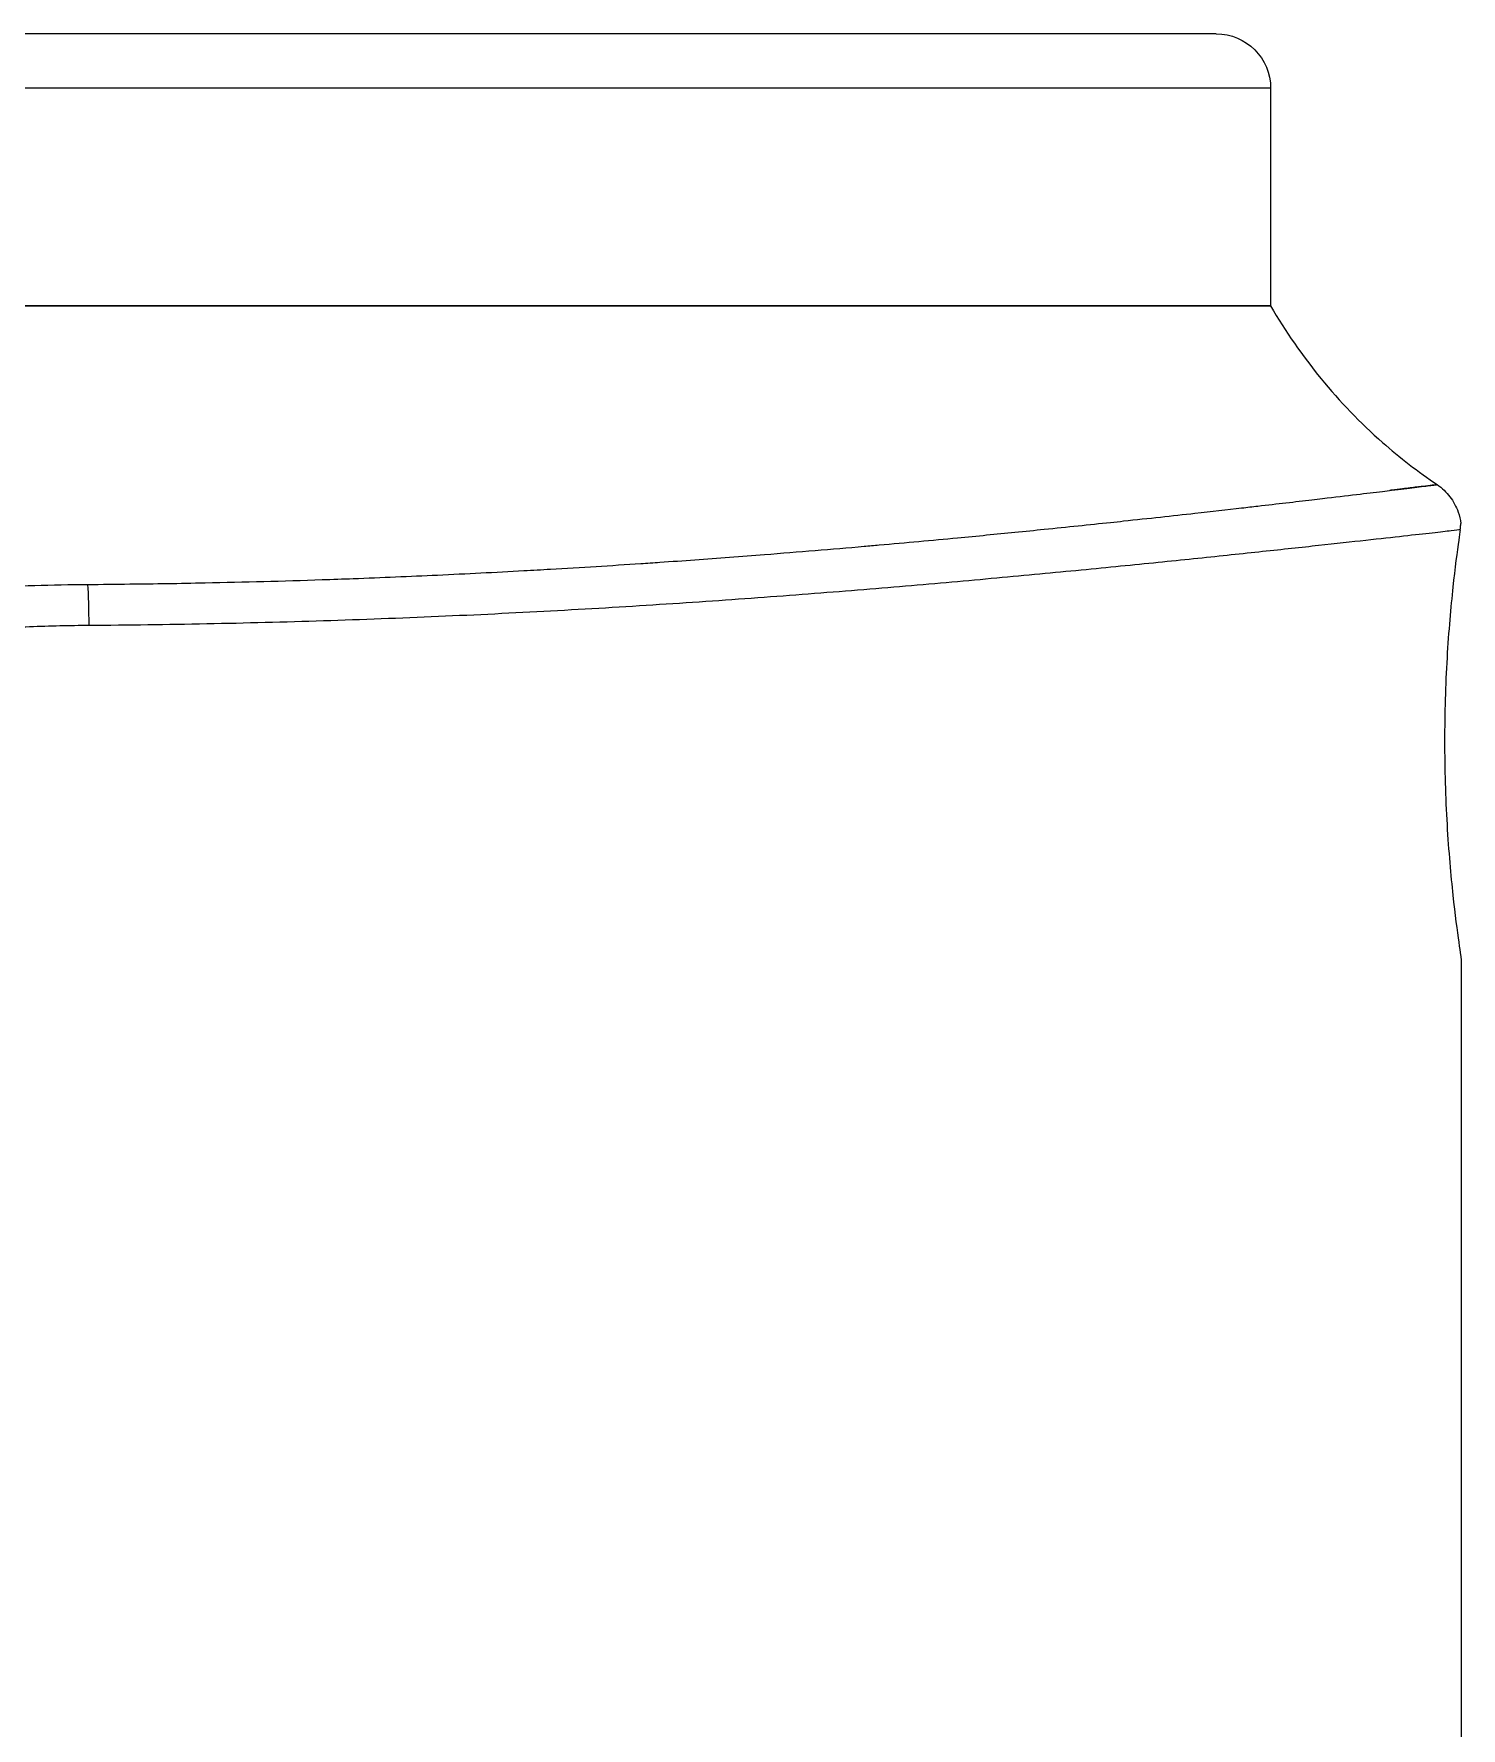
# Model space of a CAD drawing. Header units: millimetres. Extents: x 240 to 1080, y -29 to 565.
# Drawn here: x 618.1 to 644.34, y 335.4 to 366.54 of the extents above; entities that cross this region are included whole.
import ezdxf

# ---------------------------------------------------------------- set-up
doc = ezdxf.new("R2010")
doc.units = ezdxf.units.MM
doc.header["$LTSCALE"] = 0.75

msp = doc.modelspace()

# ---------------------------------------------------------------- linework, layer by layer
at = {"extrusion": (1, -2.22045e-16, -2.96554e-13)}
for p, q in [((639.835, 366.537), (595.835, 366.537)), ((640.835, 365.537), (594.835, 365.537)), ((640.835, 365.537), (640.835, 361.537)), ((594.835, 361.537), (640.835, 361.537)), ((639.335, 361.537), (639.335, 361.537)), ((639.435, 357.726), (639.435, 357.726)), ((639.435, 356.889), (639.435, 356.889)), ((640.835, 357.036), (640.835, 357.036)), ((644.335, 349.537), (644.335, 201.537))]:
    msp.add_line(p, q, dxfattribs=at)
at = {"extrusion": (-5.04871e-29, 2.22045e-16, -1)}
msp.add_arc((-639.835, 365.537), 1, 90, 180, dxfattribs=at)
at = {"extrusion": (1.92886e-28, 2.22045e-16, -1)}
msp.add_ellipse((619.066, 355.662), major_axis=(-0.008, 1), ratio=0.048275, start_param=0.713538, end_param=1.571165, dxfattribs=at)
for points, knots in [([(640.835, 361.537), (640.835, 361.537), (640.773, 361.537), (640.256, 361.537), (639.258, 361.537), (636.242, 361.537), (634.301, 361.537), (629.659, 361.537), (626.991, 361.537), (621.26, 361.537), (618.25, 361.537), (613.697, 361.537), (612.143, 361.537), (609.123, 361.537), (607.667, 361.537), (606.29, 361.537)], [-4.831126, -4.831126, -4.831126, -4.831126, -4.536643, -4.536643, -3.616668, -3.616668, -2.739431, -2.739431, -1.850326, -1.850326, -0.953282, -0.953282, -0.477625, -0.477625, -0.000001, -0.000001, -0.000001, -0.000001]), ([(640.835, 361.537), (641.376, 360.601), (642.079, 359.743), (643.208, 358.749), (643.545, 358.489), (643.895, 358.252)], [0, 0, 0, 0, 0.3242443, 0.3242443, 0.4512567, 0.4512567, 0.4512567, 0.4512567]), ([(619.092, 356.418), (619.351, 356.42), (619.609, 356.423), (619.867, 356.426), (620.328, 356.431), (620.79, 356.438), (621.25, 356.448), (621.97, 356.462), (622.688, 356.482), (623.401, 356.506), (623.593, 356.513), (623.784, 356.519), (623.975, 356.526), (624.495, 356.546), (625.011, 356.567), (625.524, 356.591), (626.057, 356.616), (626.586, 356.642), (627.109, 356.671), (627.273, 356.68), (627.436, 356.69), (627.599, 356.699), (628.161, 356.731), (628.715, 356.766), (629.26, 356.802), (629.376, 356.81), (629.492, 356.818), (629.608, 356.826), (630.042, 356.856), (630.469, 356.886), (630.89, 356.918), (631.107, 356.934), (631.321, 356.951), (631.534, 356.968), (632.161, 357.017), (632.771, 357.067), (633.363, 357.119), (633.455, 357.127), (633.547, 357.135), (633.639, 357.143), (634.133, 357.187), (634.614, 357.231), (635.08, 357.275), (635.441, 357.309), (635.793, 357.344), (636.135, 357.378), (636.318, 357.396), (636.497, 357.414), (636.674, 357.432), (637.096, 357.475), (637.502, 357.517), (637.892, 357.558), (637.973, 357.567), (638.053, 357.575), (638.132, 357.584), (638.595, 357.633), (639.033, 357.681), (639.444, 357.727), (639.744, 357.761), (640.031, 357.793), (640.302, 357.824), (640.404, 357.836), (640.503, 357.847), (640.6, 357.859), (640.959, 357.9), (641.289, 357.938), (641.592, 357.974), (641.659, 357.982), (641.724, 357.99), (641.788, 357.997), (642.014, 358.024), (642.222, 358.049), (642.413, 358.072), (642.587, 358.092), (642.746, 358.112), (642.889, 358.129), (642.948, 358.136), (643.004, 358.143), (643.058, 358.149), (643.221, 358.169), (643.36, 358.186), (643.476, 358.2), (643.491, 358.202), (643.507, 358.204), (643.522, 358.206), (643.646, 358.221), (643.739, 358.233), (643.802, 358.24), (643.824, 358.243), (643.843, 358.245), (643.858, 358.247), (643.883, 358.25), (643.895, 358.252), (643.895, 358.252), (643.895, 358.252), (643.895, 358.252), (643.895, 358.252)], [0, 0, 0, 0, 0.0119783, 0.0119783, 0.0119783, 0.0333333, 0.0333333, 0.0333333, 0.0666667, 0.0666667, 0.0666667, 0.075622, 0.075622, 0.075622, 0.1, 0.1, 0.1, 0.1253735, 0.1253735, 0.1253735, 0.1333333, 0.1333333, 0.1333333, 0.1608065, 0.1608065, 0.1608065, 0.1666667, 0.1666667, 0.1666667, 0.1886849, 0.1886849, 0.1886849, 0.2, 0.2, 0.2, 0.2333333, 0.2333333, 0.2333333, 0.2385425, 0.2385425, 0.2385425, 0.2666667, 0.2666667, 0.2666667, 0.2884277, 0.2884277, 0.2884277, 0.3, 0.3, 0.3, 0.3276105, 0.3276105, 0.3276105, 0.3333333, 0.3333333, 0.3333333, 0.3666667, 0.3666667, 0.3666667, 0.3909479, 0.3909479, 0.3909479, 0.4, 0.4, 0.4, 0.4333333, 0.4333333, 0.4333333, 0.4406889, 0.4406889, 0.4406889, 0.4666667, 0.4666667, 0.4666667, 0.49034, 0.49034, 0.49034, 0.5, 0.5, 0.5, 0.5293086, 0.5293086, 0.5293086, 0.5333333, 0.5333333, 0.5333333, 0.5666667, 0.5666667, 0.5666667, 0.5788701, 0.5788701, 0.5788701, 0.6, 0.6, 0.6, 0.6000582, 0.6000582, 0.6000582, 0.6000582]), ([(643.895, 358.252), (643.895, 358.252), (643.887, 358.251), (643.869, 358.249), (643.853, 358.247), (643.831, 358.244), (643.802, 358.24), (643.759, 358.235), (643.7, 358.228), (643.626, 358.219), (643.594, 358.215), (643.56, 358.211), (643.523, 358.206), (643.446, 358.197), (643.357, 358.186), (643.257, 358.174), (643.195, 358.166), (643.13, 358.158), (643.059, 358.15), (643.049, 358.148), (643.038, 358.147), (643.027, 358.146)], [0.6000687, 0.6000687, 0.6000687, 0.6000687, 0.6178153, 0.6178153, 0.6178153, 0.6333333, 0.6333333, 0.6333333, 0.656753, 0.656753, 0.656753, 0.6666667, 0.6666667, 0.6666667, 0.6873569, 0.6873569, 0.6873569, 0.7, 0.7, 0.7, 0.7019447, 0.7019447, 0.7019447, 0.7019447]), ([(643.895, 358.252), (643.985, 358.191), (644.065, 358.115), (644.195, 357.945), (644.246, 357.849), (644.305, 357.68), (644.321, 357.609), (644.329, 357.537)], [0, 0, 0, 0, 0.03238845, 0.03238845, 0.06423324, 0.06423324, 0.08596714, 0.08596714, 0.08596714, 0.08596714]), ([(644.318, 357.422), (644.324, 357.463), (644.326, 357.493), (644.328, 357.521), (644.329, 357.528), (644.329, 357.534), (644.329, 357.535), (644.329, 357.536), (644.329, 357.536), (644.329, 357.537), (644.329, 357.537), (644.329, 357.537), (644.329, 357.537), (644.329, 357.537)], [-0.19208845, -0.19208845, -0.19208845, -0.19208845, -0.14044934, -0.14044934, -0.11523632, -0.11523632, -0.10367031, -0.10367031, -0.09921892, -0.09921892, -0.09615107, -0.09615107, -0.09607328, -0.09607328, -0.09607328, -0.09607328]), ([(644.318, 357.422), (644.292, 357.419), (644.18, 357.406), (643.832, 357.366), (643.308, 357.307), (642.61, 357.23), (641.743, 357.134), (640.712, 357.023), (639.524, 356.897), (638.187, 356.761), (636.71, 356.617), (635.101, 356.468), (633.374, 356.32), (631.54, 356.177), (629.615, 356.044), (627.613, 355.924), (625.547, 355.823), (623.433, 355.743), (621.284, 355.687), (619.838, 355.667), (619.115, 355.662)], [0, 0, 0, 0, 0.0555556, 0.1111111, 0.1666667, 0.2222222, 0.2777778, 0.3333333, 0.3888889, 0.4444444, 0.5, 0.5555556, 0.6111111, 0.6666667, 0.7222222, 0.7777778, 0.8333333, 0.8888889, 0.9444444, 1, 1, 1, 1]), ([(644.318, 357.422), (644.311, 357.373), (644.302, 357.31), (644.263, 357.028), (644.222, 356.72), (644.146, 356.01), (644.105, 355.561), (644.048, 354.576), (644.032, 354.04), (644.032, 353.034), (644.048, 352.498), (644.105, 351.512), (644.146, 351.063), (644.222, 350.354), (644.263, 350.046), (644.32, 349.637), (644.335, 349.537), (644.335, 349.537)], [-1.717799, -1.717799, -1.717799, -1.717799, -1.660151, -1.660151, -1.50923, -1.50923, -1.358306, -1.358306, -1.207382, -1.207382, -1.056458, -1.056458, -0.905534, -0.905534, -0.754612, -0.754612, -0.603691, -0.603691, -0.603691, -0.603691]), ([(601.707, 354.784), (602.454, 354.799), (603.208, 354.836), (603.971, 354.891), (604.454, 354.927), (604.941, 354.969), (605.429, 355.017), (605.712, 355.045), (605.996, 355.075), (606.279, 355.107), (606.888, 355.175), (607.496, 355.25), (608.101, 355.328), (608.266, 355.35), (608.429, 355.371), (608.593, 355.393), (609.36, 355.495), (610.119, 355.6), (610.863, 355.702), (611.415, 355.777), (611.957, 355.849), (612.491, 355.917), (612.678, 355.941), (612.864, 355.964), (613.049, 355.987), (613.761, 356.073), (614.456, 356.15), (615.136, 356.212), (615.624, 356.257), (616.103, 356.296), (616.578, 356.326), (616.766, 356.338), (616.952, 356.349), (617.138, 356.359), (617.796, 356.394), (618.446, 356.414), (619.092, 356.418)], [0, 0, 0, 0, 0.125, 0.125, 0.125, 0.2041074, 0.2041074, 0.2041074, 0.25, 0.25, 0.25, 0.3483285, 0.3483285, 0.3483285, 0.375, 0.375, 0.375, 0.5, 0.5, 0.5, 0.592553, 0.592553, 0.592553, 0.625, 0.625, 0.625, 0.75, 0.75, 0.75, 0.8396519, 0.8396519, 0.8396519, 0.875, 0.875, 0.875, 0.9999789, 0.9999789, 0.9999789, 0.9999789]), ([(619.115, 355.662), (618.94, 355.661), (618.763, 355.658), (618.581, 355.654), (618.399, 355.65), (618.214, 355.645), (618.026, 355.637), (617.838, 355.63), (617.649, 355.622), (617.458, 355.612), (617.268, 355.602), (617.078, 355.59), (616.888, 355.577), (616.698, 355.565), (616.509, 355.55), (616.323, 355.535), (616.137, 355.52), (615.954, 355.504), (615.773, 355.487), (615.593, 355.47), (615.415, 355.452), (615.24, 355.434), (615.064, 355.415), (614.891, 355.396), (614.72, 355.377), (614.549, 355.357), (614.381, 355.337), (614.213, 355.316), (614.046, 355.295), (613.88, 355.274), (613.714, 355.252), (613.548, 355.23), (613.383, 355.208), (613.218, 355.185), (613.052, 355.162), (612.886, 355.138), (612.719, 355.114), (612.552, 355.09), (612.384, 355.066), (612.214, 355.04), (612.043, 355.015), (611.872, 354.989), (611.697, 354.963), (611.523, 354.936), (611.346, 354.909), (611.165, 354.881), (610.985, 354.853), (610.802, 354.825), (610.615, 354.796), (610.427, 354.766), (610.236, 354.737), (610.041, 354.706), (609.845, 354.676), (609.645, 354.644), (609.435, 354.612), (609.224, 354.579), (609.004, 354.546), (608.765, 354.509), (608.526, 354.473), (608.269, 354.435), (607.995, 354.395), (607.722, 354.355), (607.432, 354.314), (607.143, 354.275), (606.854, 354.235), (606.566, 354.198), (606.285, 354.163), (606.004, 354.127), (605.729, 354.095), (605.463, 354.065), (605.197, 354.036), (604.938, 354.009), (604.689, 353.984), (604.44, 353.96), (604.2, 353.939), (603.972, 353.92), (603.743, 353.901), (603.526, 353.885), (603.318, 353.871), (603.11, 353.857), (602.911, 353.845), (602.717, 353.835), (602.524, 353.825), (602.337, 353.817), (602.153, 353.81), (601.969, 353.803), (601.789, 353.797), (601.608, 353.793), (601.427, 353.789), (601.246, 353.787), (601.066, 353.785)], [0, 0, 0, 0, 0.0333333, 0.0333333, 0.0333333, 0.0666667, 0.0666667, 0.0666667, 0.1, 0.1, 0.1, 0.1333333, 0.1333333, 0.1333333, 0.1666667, 0.1666667, 0.1666667, 0.2, 0.2, 0.2, 0.2333333, 0.2333333, 0.2333333, 0.2666667, 0.2666667, 0.2666667, 0.3, 0.3, 0.3, 0.3333333, 0.3333333, 0.3333333, 0.3666667, 0.3666667, 0.3666667, 0.4, 0.4, 0.4, 0.4333333, 0.4333333, 0.4333333, 0.4666667, 0.4666667, 0.4666667, 0.5, 0.5, 0.5, 0.5333333, 0.5333333, 0.5333333, 0.5666667, 0.5666667, 0.5666667, 0.6, 0.6, 0.6, 0.6333333, 0.6333333, 0.6333333, 0.6666667, 0.6666667, 0.6666667, 0.7, 0.7, 0.7, 0.7333333, 0.7333333, 0.7333333, 0.7666667, 0.7666667, 0.7666667, 0.8, 0.8, 0.8, 0.8333333, 0.8333333, 0.8333333, 0.8666667, 0.8666667, 0.8666667, 0.9, 0.9, 0.9, 0.9333333, 0.9333333, 0.9333333, 0.9666667, 0.9666667, 0.9666667, 0.9999996, 0.9999996, 0.9999996, 0.9999996])]:
    msp.add_open_spline(points, degree=3, knots=knots)
msp.add_open_spline([(643.895, 358.252), (643.895, 358.252), (643.895, 358.252), (643.895, 358.252)], degree=3)

doc.saveas('drawing.dxf')
